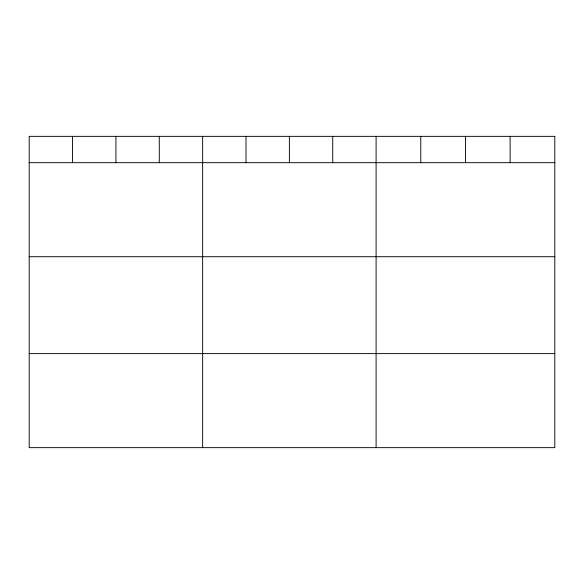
<?xml version="1.0" encoding="UTF-8"?>
<svg xmlns="http://www.w3.org/2000/svg" width="584" height="584" viewBox="0 0 584 584"><rect width="100%" height="100%" fill="white"/><g stroke="black" fill="none" stroke-linecap="round" stroke-linejoin="round"><path stroke-width="0.88" d="M29.2 162.68L554.8 162.68M29.2 256.719L554.8 256.719M29.2 353.612L554.8 353.612M510.124 136.349L510.124 162.68M465.448 136.349L465.448 162.68M420.772 136.349L420.772 162.68M376.096 136.349L376.096 447.651M332.734 136.349L332.734 162.68M289.372 136.349L289.372 162.68M246.01 136.349L246.01 162.68M202.648 136.349L202.648 447.651M159.286 136.349L159.286 162.68M115.924 136.349L115.924 162.68M72.562 136.349L72.562 162.68M554.8 136.349L29.2 136.349L29.2 447.651L554.8 447.651L554.8 136.349"/></g></svg>
